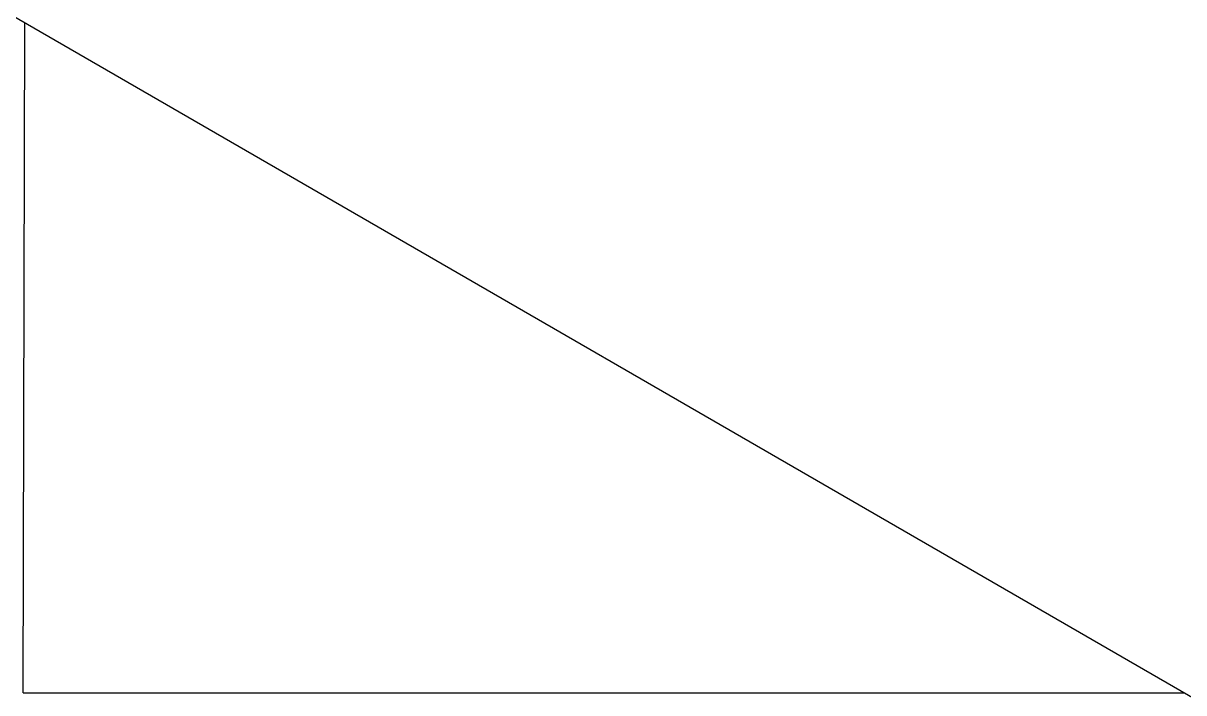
# Model space of a CAD drawing. Header units: inches. Extents: x 50 to 150, y 50 to 108.
import ezdxf

# ---------------------------------------------------------------- set-up
doc = ezdxf.new("R2010")
doc.units = ezdxf.units.IN
doc.header["$MEASUREMENT"] = 0

msp = doc.modelspace()

# ---------------------------------------------------------------- linework, layer by layer
for q in [(50.15, 107.65), (150, 50)]:
    msp.add_line((50, 50), q)
msp.add_xline((150, 50), (-0.866025, 0.5))

doc.saveas('drawing.dxf')
